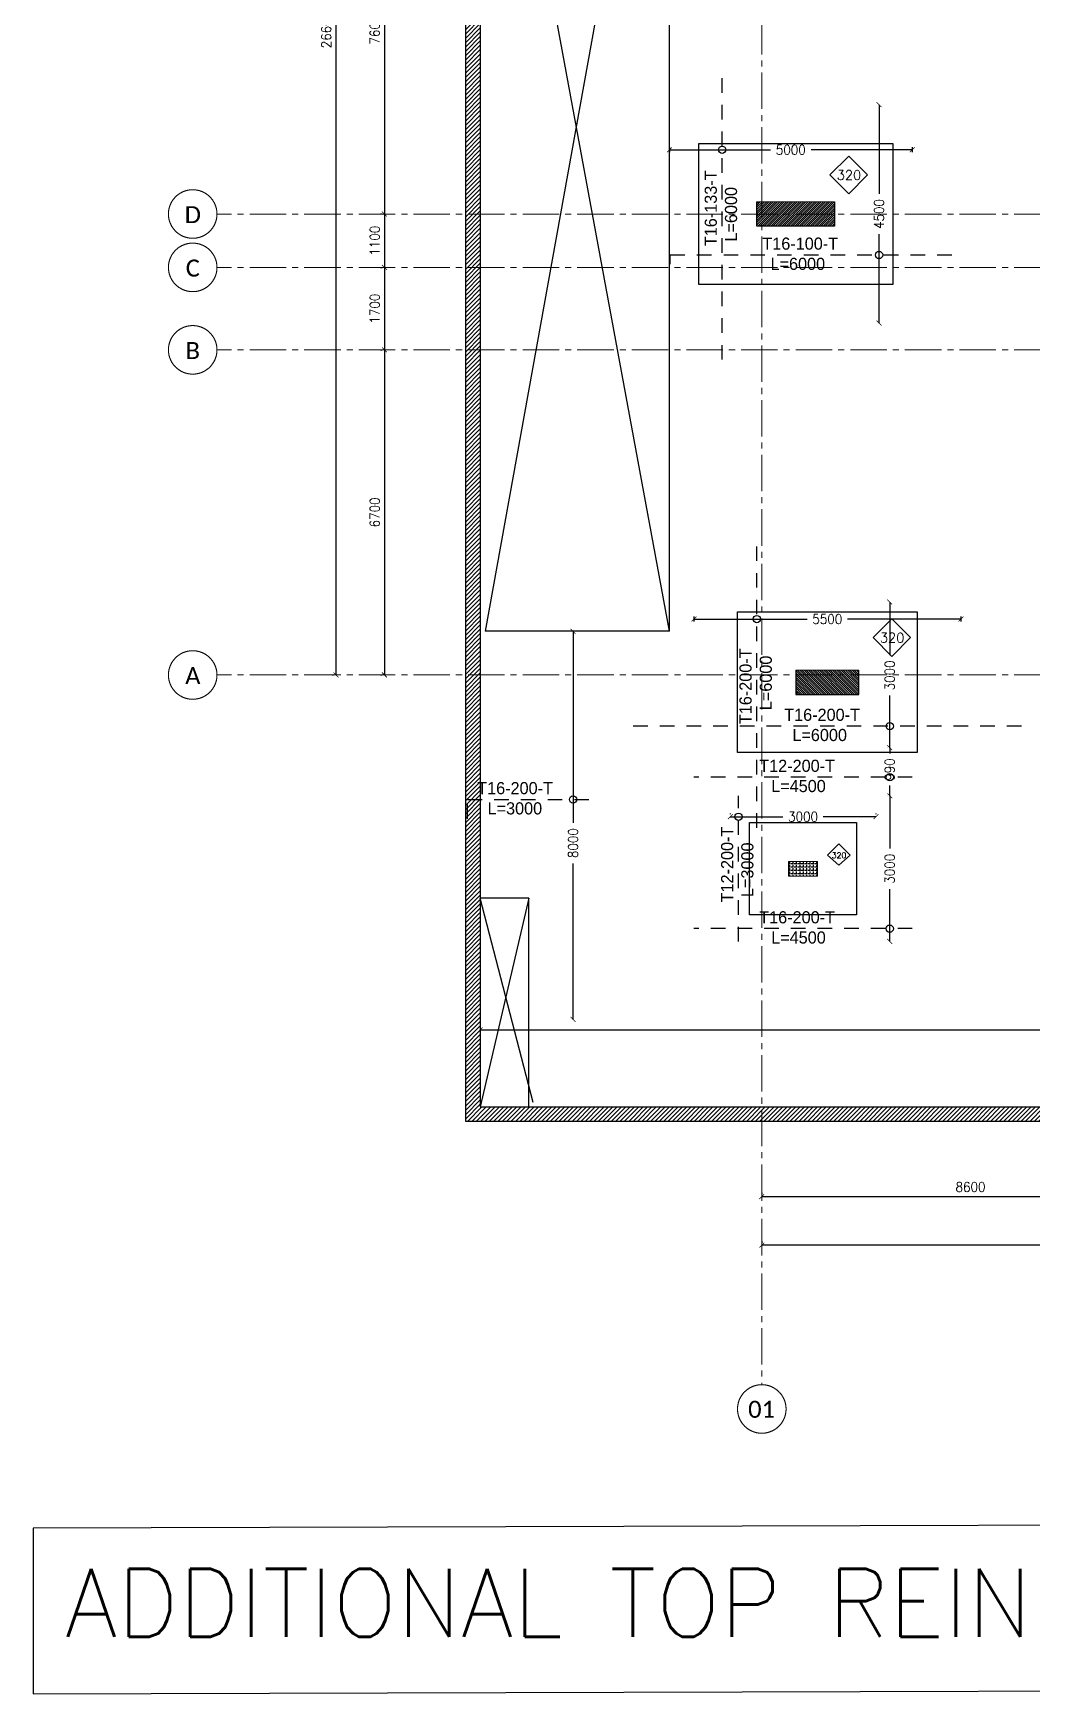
# Model space of a CAD drawing. Header units: millimetres. Extents: x -967280 to 3852, y 2833 to 1955156.
# Drawn here: x -755839 to -735266, y 466242 to 500463 of the extents above; entities that cross this region are included whole.
import ezdxf

# ---------------------------------------------------------------- set-up
doc = ezdxf.new("R2010")
doc.units = ezdxf.units.MM
doc.header["$LTSCALE"] = 1000
doc.header["$PDMODE"] = 35
doc.header["$PDSIZE"] = 25
for name, pattern in [('$0$DASHED2', [0.375, 0.25, -0.125]), ('B05-FIRST FLOOR PLAN$0$DLINE', [0.55, 0.3, -0.25]), ('Columns_Structural070816$0$CENTER2', [1.125, 0.75, -0.125, 0.125, -0.125]), ('HRZN_Line-Ptrn-Sold', [9144001.0, 9144000.0, -1])]:
    doc.linetypes.add(name, pattern=pattern)
for name, color, linetype in [('_N-DIM 3', 7, 'Continuous'), ('A-ANNO-TEXT-25', 7, 'Continuous'), ('B05-FIRST FLOOR PLAN$0$STR_ROOF RFT$0$S-SYMB', 30, 'Continuous'), ('R.C. footing', 4, 'Continuous'), ('S - BATH Hach', 1, 'Continuous'), ('S - col hach', 1, 'Continuous'), ('S - dot', 1, 'Continuous'), ('S -Beams', 2, 'Continuous'), ('S-TEXT', 2, 'Continuous'), ('SLAB', 210, 'Continuous'), ('st_cir_mesh', 2, 'Continuous')]:
    doc.layers.add(name, color=color, linetype=linetype)
for name, color, linetype, lineweight in [('A-AX-ATT-100', 7, 'HRZN_Line-Ptrn-Sold', 18), ('S - column', 6, 'Continuous', 60), ('ST-000-AXIS', 9, 'Columns_Structural070816$0$CENTER2', 9), ('ST-203-SLAB-TXT', 7, 'Continuous', 30), ('ST-206-SLAB-DIM', 1, 'Continuous', 20), ('ST-RFT-BOT', 2, '$0$DASHED2', 30), ('ST-RFT-TOP', 5, '$0$DASHED2', 30)]:
    doc.layers.add(name, color=color, linetype=linetype, lineweight=lineweight)
doc.styles.add('B05-FIRST FLOOR PLAN$0$XS-Roof RFT$0$T25-100', font='STENCIL.shx', dxfattribs={"height": 250})
doc.styles.add('Calibri_2', font='calibri.ttf', dxfattribs={"height": 300})
doc.styles.add('ROMANC', font='romanc.shx')
doc.styles.add('TUNELNO', font='romans.shx', dxfattribs={"width": 0.9})
doc.dimstyles.new('Copy(2) of DSEC', dxfattribs={"dimtxt": 200, "dimasz": 100, "dimexe": 50, "dimexo": 80, "dimgap": 100, "dimtad": 1, "dimdec": 0, "dimrnd": 5, "dimzin": 0, "dimdsep": 46, "dimtxsty": 'TUNELNO', "dimblk": 'ARCHTICK', "dimcen": 0.09, "dimclrd": 1, "dimclre": 1, "dimclrt": 3, "dimadec": 0, "dimazin": 0, "dimtfac": 0.78125, "dimtdec": 0, "dimtix": 1, "dimtmove": 2, "dimatfit": 3, "dimldrblk": 'ARCHTICK', "dimfxl": 1, "dimtolj": 1, "dimtzin": 0, "dimarcsym": 0})
pattern_1 = [(45, (193250.144, -596912.31), (-22.4506403, 22.4506403), [])]
pattern_2 = [(45, (-119733.897, -851549.915), (-22.4506403, 22.4506403), [])]
pattern_3 = [(45, (907727.56, 223202.353), (-22.4506403, 22.4506403), [])]

# ---------------------------------------------------------------- blocks, each defined once
blk = doc.blocks.new('A$C46269fcd new')
at = {"layer": 'S - BATH Hach', "ltscale": 30, "transparency": 33554483}
h = blk.add_hatch(dxfattribs=at)
h.set_pattern_fill('ANSI31', color=1, scale=20)
h.set_pattern_definition([(45, (643184.17, -484711.8), (-44.9012806, 44.9012806), [])])
h.paths.add_polyline_path([(47835, 35800), (47835, -9200), (-6100, -9200), (-6100, 35800), (-5800, 35800), (-5800, -8900), (47535, -8900), (47535, 35800)])
at = {"layer": 'S - col hach', "true_color": 0xcd6928}
h = blk.add_hatch(dxfattribs=at)
h.set_pattern_fill('ANGLE', color=32, scale=10, angle=90)
h.set_pattern_definition([(90, (-414260.14, -510339.72), (-69.85, 4e-15), [50.8, -19.05]), (180, (-414260.14, -510339.72), (-9e-15, -69.85), [50.8, -19.05])])
h.paths.add_polyline_path([(550, -3843), (550, -4143), (1150, -4143), (1150, -3843)])
at = {"layer": 'R.C. footing', "color": 4, "ltscale": 30}
blk.add_lwpolyline([(47835, 35800), (47835, -9200), (-6100, -9200), (-6100, 35800), (-5800, 35800), (-5800, -8900), (47535, -8900), (47535, 35800)], close=True, dxfattribs=at)
at = {"layer": 'S - column', "lineweight": 15}
blk.add_lwpolyline([(550, -3843), (550, -4143), (1150, -4143), (1150, -3843)], close=True, dxfattribs=at)
blk = doc.blocks.new('FROM FOUNDATION TO UPPER LOWER BASEMENT_COLUMNS(new2)')
at = {"layer": 'S - col hach'}
h = blk.add_hatch(dxfattribs=at)
h.set_pattern_fill('ANSI31', color=256, scale=10, angle=90)
h.set_pattern_definition([(135, (1651950.9, 412690.996), (-22.4506403, -22.4506403), [])])
h.paths.add_polyline_path([(418899, 637440), (417599, 637440), (417599, 636940), (418899, 636940)])
h = blk.add_hatch(dxfattribs=at)
h.set_pattern_fill('ANSI31', color=256, scale=10)
h.set_pattern_definition(pattern_1)
h.paths.add_polyline_path([(444899, 634540), (444899, 635840), (444399, 635840), (444399, 634540)])
h = blk.add_hatch(dxfattribs=at)
h.set_pattern_fill('ANSI31', color=256, scale=10)
h.set_pattern_definition([(45, (193250.144, -596912.31), (-22.4506403, 22.4506403), [])])
h.paths.add_polyline_path([(427199, 635190), (427199, 635740), (425399, 635740), (425399, 635190)])
h = blk.add_hatch(dxfattribs=at)
h.set_pattern_fill('ANSI31', color=256, scale=10)
h.set_pattern_definition(pattern_3)
h.paths.add_polyline_path([(436699, 635440), (436699, 628840), (436199, 628840), (436199, 628540), (436999, 628540), (436999, 635740), (432999, 635740), (432999, 628540), (433299, 628540), (434999, 628540), (434999, 628840), (433299, 628840), (433299, 635440)])
h = blk.add_hatch(dxfattribs=at)
h.set_pattern_fill('ANSI31', color=256, scale=10)
h.set_pattern_definition([(45, (193250.144, -595212.31), (-22.4506403, 22.4506403), [])])
h.paths.add_polyline_path([(452199, 631040), (452199, 632240), (451699, 632240), (451699, 631040)])
h = blk.add_hatch(dxfattribs=at)
h.set_pattern_fill('ANSI31', color=256, scale=10)
h.set_pattern_definition(pattern_1)
h.paths.add_polyline_path([(463199, 630540), (463199, 631140), (462799, 631140), (462799, 630540), (462953, 630540)])
h = blk.add_hatch(dxfattribs=at)
h.set_pattern_fill('ANSI31', color=256, scale=10)
h.set_pattern_definition(pattern_1)
h.paths.add_polyline_path([(455999, 629840), (455999, 630840), (455599, 630840), (455599, 629840)])
h = blk.add_hatch(dxfattribs=at)
h.set_pattern_fill('ANSI31', color=256, scale=10)
h.set_pattern_definition(pattern_2)
h.paths.add_polyline_path([(425949, 630340), (425399, 630340), (425399, 628540), (425949, 628540)])
h = blk.add_hatch(dxfattribs=at)
h.set_pattern_fill('ANSI31', color=256, scale=10)
h.set_pattern_definition(pattern_1)
h.paths.add_polyline_path([(444899, 628540), (444899, 629740), (444399, 629740), (444399, 628540)])
h = blk.add_hatch(dxfattribs=at)
h.set_pattern_fill('ANSI31', color=256, scale=10)
h.set_pattern_definition([(45, (193250.144, -599612.31), (-22.4506403, 22.4506403), [])])
h.paths.add_polyline_path([(462706, 627440), (463199, 627440), (463199, 628040), (462449, 628040), (462449, 627440)])
h = blk.add_hatch(dxfattribs=at)
h.set_pattern_fill('ANSI31', color=256, scale=10)
h.set_pattern_definition(pattern_1)
h.paths.add_polyline_path([(416799, 627290), (418399, 627290), (418399, 627790), (416799, 627790)])
h = blk.add_hatch(dxfattribs=at)
h.set_pattern_fill('ANSI31', color=256, scale=10, angle=-90)
h.set_pattern_definition([(315, (-770003.16, 861038.448), (22.4506403, 22.4506403), [])])
h.paths.add_polyline_path([(450199, 621040), (447899, 621040), (447899, 626440), (450199, 626440), (450199, 626740), (447599, 626740), (447599, 620740), (450199, 620740)])
h = blk.add_hatch(dxfattribs=at)
h.set_pattern_fill('ANSI31', color=256, scale=10)
h.set_pattern_definition([(45, (193250.144, -601912.31), (-22.4506403, 22.4506403), [])])
h.paths.add_polyline_path([(455999, 625140), (455999, 626340), (455499, 626340), (455499, 625140)])
h = blk.add_hatch(dxfattribs=at)
h.set_pattern_fill('ANSI31', color=256, scale=10)
h.set_pattern_definition([(45, (172750.148, -603312.31), (-22.4506403, 22.4506403), [])])
h.paths.add_polyline_path([(443599, 623740), (443599, 624240), (442299, 624240), (442299, 623740)])
h = blk.add_hatch(dxfattribs=at)
h.set_pattern_fill('ANSI31', color=256, scale=10)
h.set_pattern_definition([(45, (193250.144, -602312.31), (-22.4506403, 22.4506403), [])])
h.paths.add_polyline_path([(425899, 623840), (425399, 623840), (425399, 622440), (425899, 622440)])
h = blk.add_hatch(dxfattribs=at)
h.set_pattern_fill('ANSI31', color=256, scale=10)
h.set_pattern_definition(pattern_1)
h.paths.add_polyline_path([(433249, 623840), (433249, 621040), (430949, 621040), (430949, 623840), (430649, 623840), (430649, 620740), (433549, 620740), (433549, 623840)])
h = blk.add_hatch(dxfattribs=at)
h.set_pattern_fill('ANSI31', color=256, scale=10)
h.set_pattern_definition([(45, (167000.147, -603712.31), (-22.4506403, 22.4506403), [])])
h.paths.add_polyline_path([(436456, 623340), (436949, 623340), (436949, 623840), (435749, 623840), (435749, 623340)])
h = blk.add_hatch(dxfattribs=at)
h.set_pattern_fill('ANSI31', color=256, scale=10)
h.set_pattern_definition(pattern_2)
h.paths.add_polyline_path([(455999, 622340), (455499, 622340), (455499, 621140), (455999, 621140)])
h = blk.add_hatch(dxfattribs=at)
h.set_pattern_fill('ANSI31', color=256, scale=10)
h.set_pattern_definition(pattern_1)
h.paths.add_polyline_path([(418399, 620190), (416799, 620190), (416799, 619690), (418399, 619690)])
h = blk.add_hatch(dxfattribs=at)
h.set_pattern_fill('ANSI31', color=256, scale=10)
h.set_pattern_definition([(45, (193250.144, -607512.31), (-22.4506403, 22.4506403), [])])
h.paths.add_polyline_path([(462706, 619440), (463199, 619440), (463199, 620040), (462449, 620040), (462449, 619440)])
h = blk.add_hatch(dxfattribs=at)
h.set_pattern_fill('ANSI31', color=256, scale=10)
h.set_pattern_definition(pattern_1)
h.paths.add_polyline_path([(425949, 617140), (425949, 618940), (425399, 618940), (425399, 617140)])
h = blk.add_hatch(dxfattribs=at)
h.set_pattern_fill('ANSI31', color=256, scale=10)
h.set_pattern_definition(pattern_3)
h.paths.add_polyline_path([(436699, 618640), (436699, 612040), (433299, 612040), (433299, 618640), (434999, 618640), (434999, 618940), (432999, 618940), (432999, 611740), (436999, 611740), (436999, 618940), (436199, 618940), (436199, 618640)])
h = blk.add_hatch(dxfattribs=at)
h.set_pattern_fill('ANSI31', color=256, scale=10)
h.set_pattern_definition(pattern_2)
h.paths.add_polyline_path([(444899, 618940), (444399, 618940), (444399, 617740), (444899, 617740)])
h = blk.add_hatch(dxfattribs=at)
h.set_pattern_fill('ANSI31', color=256, scale=10)
h.set_pattern_definition([(45, (193250.144, -597112.31), (-22.4506403, 22.4506403), [])])
h.paths.add_polyline_path([(455599, 616640), (455999, 616640), (455999, 617640), (455599, 617640), (455599, 617179)])
h = blk.add_hatch(dxfattribs=at)
h.set_pattern_fill('ANSI31', color=256, scale=10)
h.set_pattern_definition(pattern_1)
h.paths.add_polyline_path([(462799, 616940), (462799, 616340), (463199, 616340), (463199, 616940)])
h = blk.add_hatch(dxfattribs=at)
h.set_pattern_fill('ANSI31', color=256, scale=10)
h.set_pattern_definition([(45, (193250.144, -598612.31), (-22.4506403, 22.4506403), [])])
h.paths.add_polyline_path([(452199, 615240), (452199, 616440), (451699, 616440), (451699, 615240), (451832, 615240)])
h = blk.add_hatch(dxfattribs=at)
h.set_pattern_fill('ANSI31', color=256, scale=10)
h.set_pattern_definition(pattern_1)
h.paths.add_polyline_path([(444899, 611640), (444899, 612940), (444399, 612940), (444399, 611640)])
h = blk.add_hatch(dxfattribs=at)
h.set_pattern_fill('ANSI31', color=256, scale=10)
h.set_pattern_definition(pattern_1)
h.paths.add_polyline_path([(427199, 611740), (427199, 612290), (425399, 612290), (425399, 611740)])
h = blk.add_hatch(dxfattribs=at)
h.set_pattern_fill('ANSI31', color=256, scale=10, angle=-90)
h.set_pattern_definition([(315, (-789353.163, 834788.448), (22.4506403, 22.4506403), [])])
h.paths.add_polyline_path([(417599, 610040), (418899, 610040), (418899, 610540), (417599, 610540)])
at = {"layer": 'S - column', "lineweight": 15}
for points in [[(417599, 636940), (418899, 636940), (418899, 637440), (417599, 637440)], [(444399, 634540), (444899, 634540), (444899, 635840), (444399, 635840)], [(427199, 635190), (425399, 635190), (425399, 635740), (427199, 635740)], [(452199, 632240), (451699, 632240), (451699, 631040), (452199, 631040)], [(462799, 630540), (463199, 630540), (463199, 631140), (462799, 631140)], [(455599, 629840), (455999, 629840), (455999, 630840), (455599, 630840)], [(425949, 630340), (425399, 630340), (425399, 628540), (425949, 628540)], [(444399, 628540), (444899, 628540), (444899, 629740), (444399, 629740)], [(462449, 627440), (463199, 627440), (463199, 628040), (462449, 628040)], [(416799, 627790), (416799, 627290), (418399, 627290), (418399, 627790)], [(450199, 621040), (447899, 621040), (447899, 626440), (450199, 626440), (450199, 626740), (447599, 626740), (447599, 620740), (450199, 620740)], [(455499, 625140), (455999, 625140), (455999, 626340), (455499, 626340)], [(442299, 623740), (443599, 623740), (443599, 624240), (442299, 624240)], [(425899, 623840), (425399, 623840), (425399, 622440), (425899, 622440)], [(433249, 623840), (433249, 621040), (430949, 621040), (430949, 623840), (430649, 623840), (430649, 620740), (433549, 620740), (433549, 623840)], [(435749, 623340), (436949, 623340), (436949, 623840), (435749, 623840)], [(455499, 621140), (455999, 621140), (455999, 622340), (455499, 622340)], [(418399, 619690), (416799, 619690), (416799, 620190), (418399, 620190)], [(462449, 619440), (463199, 619440), (463199, 620040), (462449, 620040)], [(425949, 618940), (425949, 617140), (425399, 617140), (425399, 618940)], [(436699, 612040), (433299, 612040), (433299, 618640), (434999, 618640), (434999, 618940), (432999, 618940), (432999, 611740), (436999, 611740), (436999, 618940), (436199, 618940), (436199, 618640), (436699, 618640)], [(444399, 617740), (444399, 618940), (444899, 618940), (444899, 617740)], [(455599, 616640), (455599, 617640), (455999, 617640), (455999, 616640)], [(463199, 616940), (463199, 616340), (462799, 616340), (462799, 616940)], [(452199, 616440), (452199, 615240), (451699, 615240), (451699, 616440)], [(444399, 611640), (444399, 612940), (444899, 612940), (444899, 611640)], [(427199, 611740), (425399, 611740), (425399, 612290), (427199, 612290)], [(417599, 610040), (417599, 610540), (418899, 610540), (418899, 610040)]]:
    blk.add_lwpolyline(points, close=True, dxfattribs=at)
blk.add_lwpolyline([(433299, 628840), (433299, 635440), (436699, 635440), (436699, 628840), (436199, 628840), (436199, 628540), (436999, 628540), (436999, 635740), (432999, 635740), (432999, 628540), (433299, 628540), (434999, 628540), (434999, 628840), (433299, 628840)], dxfattribs=at)
at = {"layer": 'ST-RFT-BOT', "color": 7, "linetype": 'Continuous', "ltscale": 30}
blk.add_line((427199, 635190), (427199, 635559), dxfattribs=at)
at = {"layer": 'ST-RFT-BOT', "color": 7, "linetype": 'Continuous', "lineweight": 50, "ltscale": 30}
blk.add_lwpolyline([(418899, 636940), (418899, 637440), (417599, 637440), (417599, 636940)], dxfattribs=at)
at = {"layer": 'ST-RFT-BOT', "color": 7, "linetype": 'Continuous', "ltscale": 30}
for points in [[(444899, 635840), (444399, 635840), (444399, 634540), (444899, 634540)], [(427199, 635190), (427199, 635740), (425399, 635740), (425399, 635190)], [(425399, 635190), (425399, 635740), (427199, 635740), (427199, 635190)], [(451699, 632240), (452199, 632240), (452199, 631040), (451699, 631040)], [(462799, 631140), (463199, 631140), (463199, 630540), (462799, 630540)], [(455599, 630840), (455999, 630840), (455999, 629840), (455599, 629840)], [(425949, 630340), (425399, 630340), (425399, 628540), (425949, 628540)], [(444899, 629740), (444399, 629740), (444399, 628540), (444899, 628540)], [(463199, 628040), (463199, 627440), (462449, 627440), (462449, 628040)], [(418399, 627290), (418399, 627790), (416799, 627790), (416799, 627290)], [(455499, 626340), (455999, 626340), (455999, 625140), (455499, 625140)], [(443599, 623740), (443599, 624240), (442299, 624240), (442299, 623740)], [(425899, 623840), (425399, 623840), (425399, 622440), (425899, 622440)], [(435749, 623340), (435749, 623840), (436949, 623840), (436949, 623340)], [(455499, 622340), (455999, 622340), (455999, 621140)], [(418399, 620190), (418399, 619690), (416799, 619690), (416799, 620190)], [(463199, 619440), (463199, 620040), (462449, 620040), (462449, 619440)], [(425949, 618940), (425399, 618940), (425399, 617140), (425949, 617140)], [(444899, 618940), (444399, 618940), (444399, 617740), (444899, 617740)], [(455599, 617640), (455999, 617640), (455999, 616640), (455599, 616640)], [(462799, 616940), (463199, 616940), (463199, 616340), (462799, 616340)], [(451699, 616440), (452199, 616440), (452199, 615240), (451699, 615240)], [(444899, 612940), (444399, 612940), (444399, 611640), (444899, 611640)], [(425399, 612290), (425399, 611740), (427199, 611740), (427199, 612290)], [(417599, 610540), (417599, 610040), (418899, 610040), (418899, 610540)]]:
    blk.add_lwpolyline(points, dxfattribs=at)
blk = doc.blocks.new('_ArchTick')
at = {"color": 0, "linetype": 'ByBlock', "const_width": 0.15}
blk.add_lwpolyline([(-0.5, -0.5), (0.5, 0.5)], dxfattribs=at)
blk = doc.blocks.new('*D1112')
at = {"layer": 'Defpoints', "color": 0, "transparency": 16777216}
for p in [(-738193, 488740), (-738163, 488740), (-738163, 485739)]:
    blk.add_point(p, dxfattribs=at)
at = {"layer": 'ST-206-SLAB-DIM', "color": 1, "lineweight": -2, "transparency": 16777216}
for p, q in [((-738193, 488740), (-738193, 487646)), ((-738193, 485739), (-738193, 486812))]:
    blk.add_line(p, q, dxfattribs=at)
at = {"layer": 'ST-206-SLAB-DIM', "color": 1, "lineweight": -2, "transparency": 16777216, "xscale": 100, "yscale": 100, "zscale": 100}
for p, rotation in [((-738193, 488740), 90), ((-738193, 485739), 270)]:
    blk.add_blockref('_ArchTick', p, dxfattribs=dict(at, rotation=rotation))
at = {"layer": 'ST-206-SLAB-DIM', "color": 3, "transparency": 16777216, "insert": (-738193, 487229), "char_height": 200, "attachment_point": 5, "rotation": 90, "style": 'TUNELNO'}
blk.add_mtext('\\A1;3000', dxfattribs=at)
blk = doc.blocks.new('*D1113')
at = {"layer": 'Defpoints', "color": 0, "transparency": 16777216}
for p in [(-738413, 498990), (-738383, 498990), (-738383, 494489)]:
    blk.add_point(p, dxfattribs=at)
at = {"layer": 'ST-206-SLAB-DIM', "color": 1, "lineweight": -2, "transparency": 16777216}
for p, q in [((-738413, 498990), (-738413, 497155)), ((-738413, 494489), (-738413, 496320))]:
    blk.add_line(p, q, dxfattribs=at)
at = {"layer": 'ST-206-SLAB-DIM', "color": 1, "lineweight": -2, "transparency": 16777216, "xscale": 100, "yscale": 100, "zscale": 100}
for p, rotation in [((-738413, 498990), 90), ((-738413, 494489), 270)]:
    blk.add_blockref('_ArchTick', p, dxfattribs=dict(at, rotation=rotation))
at = {"layer": 'ST-206-SLAB-DIM', "color": 3, "transparency": 16777216, "insert": (-738413, 496737), "char_height": 200, "attachment_point": 5, "rotation": 90, "style": 'TUNELNO'}
blk.add_mtext('\\A1;4500', dxfattribs=at)
blk = doc.blocks.new('*D1141')
at = {"layer": 'Defpoints', "color": 0, "transparency": 16777216}
for p in [(-742729, 498192), (-737728, 498192), (-737728, 498061)]:
    blk.add_point(p, dxfattribs=at)
at = {"layer": 'ST-206-SLAB-DIM', "color": 1, "lineweight": -2, "transparency": 16777216}
for p, q in [((-742729, 498112), (-742729, 498011)), ((-742729, 498061), (-740648, 498061)), ((-737728, 498061), (-739814, 498061)), ((-737728, 498112), (-737728, 498011))]:
    blk.add_line(p, q, dxfattribs=at)
at = {"layer": 'ST-206-SLAB-DIM', "color": 1, "lineweight": -2, "transparency": 16777216, "xscale": 100, "yscale": 100, "zscale": 100, "rotation": 180}
blk.add_blockref('_ArchTick', (-742729, 498061), dxfattribs=at)
at = {"layer": 'ST-206-SLAB-DIM', "color": 1, "lineweight": -2, "transparency": 16777216, "xscale": 100, "yscale": 100, "zscale": 100}
blk.add_blockref('_ArchTick', (-737728, 498061), dxfattribs=at)
at = {"layer": 'ST-206-SLAB-DIM', "color": 3, "transparency": 16777216, "insert": (-740231, 498061), "char_height": 200, "attachment_point": 5, "style": 'TUNELNO'}
blk.add_mtext('\\A1;5000', dxfattribs=at)
blk = doc.blocks.new('*D1142')
at = {"layer": 'Defpoints', "color": 0, "transparency": 16777216}
for p in [(-742227, 488521), (-736726, 488521), (-736726, 488390)]:
    blk.add_point(p, dxfattribs=at)
at = {"layer": 'ST-206-SLAB-DIM', "color": 1, "lineweight": -2, "transparency": 16777216}
for p, q in [((-742227, 488441), (-742227, 488340)), ((-742227, 488390), (-739896, 488390)), ((-736726, 488390), (-739062, 488390)), ((-736726, 488441), (-736726, 488340))]:
    blk.add_line(p, q, dxfattribs=at)
at = {"layer": 'ST-206-SLAB-DIM', "color": 1, "lineweight": -2, "transparency": 16777216, "xscale": 100, "yscale": 100, "zscale": 100, "rotation": 180}
blk.add_blockref('_ArchTick', (-742227, 488390), dxfattribs=at)
at = {"layer": 'ST-206-SLAB-DIM', "color": 1, "lineweight": -2, "transparency": 16777216, "xscale": 100, "yscale": 100, "zscale": 100}
blk.add_blockref('_ArchTick', (-736726, 488390), dxfattribs=at)
at = {"layer": 'ST-206-SLAB-DIM', "color": 3, "transparency": 16777216, "insert": (-739479, 488390), "char_height": 200, "attachment_point": 5, "style": 'TUNELNO'}
blk.add_mtext('\\A1;5500', dxfattribs=at)
blk = doc.blocks.new('*D1170')
at = {"layer": 'Defpoints', "color": 0, "transparency": 16777216}
for p in [(-744717, 488137), (-744687, 488137), (-744687, 480139)]:
    blk.add_point(p, dxfattribs=at)
at = {"layer": 'ST-206-SLAB-DIM', "color": 1, "lineweight": -2, "transparency": 16777216}
for p, q in [((-744717, 488137), (-744717, 484189)), ((-744717, 480139), (-744717, 483355))]:
    blk.add_line(p, q, dxfattribs=at)
at = {"layer": 'ST-206-SLAB-DIM', "color": 1, "lineweight": -2, "transparency": 16777216, "xscale": 100, "yscale": 100, "zscale": 100}
for p, rotation in [((-744717, 488137), 90), ((-744717, 480139), 270)]:
    blk.add_blockref('_ArchTick', p, dxfattribs=dict(at, rotation=rotation))
at = {"layer": 'ST-206-SLAB-DIM', "color": 3, "transparency": 16777216, "insert": (-744717, 483772), "char_height": 200, "attachment_point": 5, "rotation": 90, "style": 'TUNELNO'}
blk.add_mtext('\\A1;8000', dxfattribs=at)
blk = doc.blocks.new('*D1171')
at = {"layer": 'Defpoints', "color": 0, "transparency": 16777216}
for p in [(-738163, 484747), (-738193, 481746), (-738163, 481746)]:
    blk.add_point(p, dxfattribs=at)
at = {"layer": 'ST-206-SLAB-DIM', "color": 1, "lineweight": -2, "transparency": 16777216}
for p, q in [((-738193, 484747), (-738193, 483661)), ((-738193, 481746), (-738193, 482827))]:
    blk.add_line(p, q, dxfattribs=at)
at = {"layer": 'ST-206-SLAB-DIM', "color": 1, "lineweight": -2, "transparency": 16777216, "xscale": 100, "yscale": 100, "zscale": 100}
for p, rotation in [((-738193, 484747), 90), ((-738193, 481746), 270)]:
    blk.add_blockref('_ArchTick', p, dxfattribs=dict(at, rotation=rotation))
at = {"layer": 'ST-206-SLAB-DIM', "color": 3, "transparency": 16777216, "insert": (-738193, 483244), "char_height": 200, "attachment_point": 5, "rotation": 90, "style": 'TUNELNO'}
blk.add_mtext('\\A1;3000', dxfattribs=at)
blk = doc.blocks.new('*D1172')
at = {"layer": 'Defpoints', "color": 0, "transparency": 16777216}
for p in [(-738163, 485739), (-738193, 484747), (-738163, 484747)]:
    blk.add_point(p, dxfattribs=at)
at = {"layer": 'ST-206-SLAB-DIM', "color": 1, "lineweight": -2, "transparency": 16777216}
for p, q in [((-738243, 485739), (-738243, 485739)), ((-738193, 485739), (-738193, 485621)), ((-738193, 484747), (-738193, 484958)), ((-738243, 484747), (-738243, 484747))]:
    blk.add_line(p, q, dxfattribs=at)
at = {"layer": 'ST-206-SLAB-DIM', "color": 1, "lineweight": -2, "transparency": 16777216, "xscale": 100, "yscale": 100, "zscale": 100}
for p, rotation in [((-738193, 485739), 89.99984685875951), ((-738193, 484747), 269.9998468587595)]:
    blk.add_blockref('_ArchTick', p, dxfattribs=dict(at, rotation=rotation))
at = {"layer": 'ST-206-SLAB-DIM', "color": 3, "transparency": 16777216, "insert": (-738193, 485289), "char_height": 200, "attachment_point": 5, "rotation": 89.9998, "style": 'TUNELNO'}
blk.add_mtext('\\A1;990', dxfattribs=at)
blk = doc.blocks.new('*D1173')
at = {"layer": 'Defpoints', "color": 0, "transparency": 16777216}
for p in [(-741477, 484301), (-738476, 484317), (-738476, 484301)]:
    blk.add_point(p, dxfattribs=at)
at = {"layer": 'ST-206-SLAB-DIM', "color": 1, "lineweight": -2, "transparency": 16777216}
for p, q in [((-741477, 484381), (-741477, 484367)), ((-741477, 484317), (-740396, 484317)), ((-738476, 484317), (-739562, 484317)), ((-738476, 484381), (-738476, 484367))]:
    blk.add_line(p, q, dxfattribs=at)
at = {"layer": 'ST-206-SLAB-DIM', "color": 1, "lineweight": -2, "transparency": 16777216, "xscale": 100, "yscale": 100, "zscale": 100, "rotation": 180}
blk.add_blockref('_ArchTick', (-741477, 484317), dxfattribs=at)
at = {"layer": 'ST-206-SLAB-DIM', "color": 1, "lineweight": -2, "transparency": 16777216, "xscale": 100, "yscale": 100, "zscale": 100}
blk.add_blockref('_ArchTick', (-738476, 484317), dxfattribs=at)
at = {"layer": 'ST-206-SLAB-DIM', "color": 3, "transparency": 16777216, "insert": (-739979, 484317), "char_height": 200, "attachment_point": 5, "style": 'TUNELNO'}
blk.add_mtext('\\A1;3000', dxfattribs=at)
blk = doc.blocks.new('*D1188')
at = {"layer": 'Defpoints', "color": 0, "transparency": 16777216}
for p in [(-746629, 479954), (-746629, 479924), (-693294, 479954)]:
    blk.add_point(p, dxfattribs=at)
at = {"layer": 'ST-206-SLAB-DIM', "color": 1, "lineweight": -2, "transparency": 16777216}
for p, q in [((-746629, 479924), (-715373, 479924)), ((-693294, 479924), (-714367, 479924))]:
    blk.add_line(p, q, dxfattribs=at)
at = {"layer": 'ST-206-SLAB-DIM', "color": 1, "lineweight": -2, "transparency": 16777216, "xscale": 100, "yscale": 100, "zscale": 100, "rotation": 180}
blk.add_blockref('_ArchTick', (-746629, 479924), dxfattribs=at)
at = {"layer": 'ST-206-SLAB-DIM', "color": 1, "lineweight": -2, "transparency": 16777216, "xscale": 100, "yscale": 100, "zscale": 100}
blk.add_blockref('_ArchTick', (-693294, 479924), dxfattribs=at)
at = {"layer": 'ST-206-SLAB-DIM', "color": 3, "transparency": 16777216, "insert": (-714870, 479924), "char_height": 200, "attachment_point": 5, "style": 'TUNELNO'}
blk.add_mtext('\\A1;53335', dxfattribs=at)
blk = doc.blocks.new('Grid - HRZN_G-Datm-Grid-Head-1554275-FIRST FLOOR FFL_1_')
at = {"layer": 'A-AX-ATT-100'}
blk.add_circle((0, 0), 5, dxfattribs=at)
blk = doc.blocks.new('*D1508')
at = {"layer": '_N-DIM 3', "color": 1, "linetype": 'Continuous', "lineweight": -2, "ltscale": 30, "transparency": 16777216}
for p, q in [((509045, 727540), (509075, 727540)), ((509125, 727540), (509125, 719940)), ((509045, 719940), (509075, 719940))]:
    blk.add_line(p, q, dxfattribs=at)
at = {"layer": 'Defpoints', "color": 0, "linetype": 'Continuous', "ltscale": 30, "transparency": 16777216}
for p in [(509125, 727540), (509125, 719940), (509125, 719940)]:
    blk.add_point(p, dxfattribs=at)
at = {"layer": '_N-DIM 3', "color": 1, "linetype": 'Continuous', "lineweight": -2, "ltscale": 30, "transparency": 16777216, "xscale": 100, "yscale": 100, "zscale": 100}
for p, rotation in [((509125, 727540), 90), ((509125, 719940), 270)]:
    blk.add_blockref('_ArchTick', p, dxfattribs=dict(at, rotation=rotation))
at = {"layer": '_N-DIM 3', "color": 3, "linetype": 'Continuous', "ltscale": 30, "transparency": 16777216, "insert": (508925, 723740), "char_height": 200, "attachment_point": 5, "rotation": 90, "style": 'TUNELNO'}
blk.add_mtext('\\A1;7600', dxfattribs=at)
blk = doc.blocks.new('*D1509')
at = {"layer": '_N-DIM 3', "color": 1, "linetype": 'Continuous', "lineweight": -2, "ltscale": 30, "transparency": 16777216}
for p, q in [((509045, 719940), (509075, 719940)), ((509125, 719940), (509125, 718840)), ((509045, 718840), (509075, 718840))]:
    blk.add_line(p, q, dxfattribs=at)
at = {"layer": 'Defpoints', "color": 0, "linetype": 'Continuous', "ltscale": 30, "transparency": 16777216}
for p in [(509125, 719940), (509125, 718840), (509125, 718840)]:
    blk.add_point(p, dxfattribs=at)
at = {"layer": '_N-DIM 3', "color": 1, "linetype": 'Continuous', "lineweight": -2, "ltscale": 30, "transparency": 16777216, "xscale": 100, "yscale": 100, "zscale": 100}
for p, rotation in [((509125, 719940), 90), ((509125, 718840), 270)]:
    blk.add_blockref('_ArchTick', p, dxfattribs=dict(at, rotation=rotation))
at = {"layer": '_N-DIM 3', "color": 3, "linetype": 'Continuous', "ltscale": 30, "transparency": 16777216, "insert": (508925, 719390), "char_height": 200, "attachment_point": 5, "rotation": 90, "style": 'TUNELNO'}
blk.add_mtext('\\A1;1100', dxfattribs=at)
blk = doc.blocks.new('*D1510')
at = {"layer": '_N-DIM 3', "color": 1, "linetype": 'Continuous', "lineweight": -2, "ltscale": 30, "transparency": 16777216}
for p, q in [((509045, 718840), (509075, 718840)), ((509125, 718840), (509125, 717140)), ((509045, 717140), (509075, 717140))]:
    blk.add_line(p, q, dxfattribs=at)
at = {"layer": 'Defpoints', "color": 0, "linetype": 'Continuous', "ltscale": 30, "transparency": 16777216}
for p in [(509125, 718840), (509125, 717140), (509125, 717140)]:
    blk.add_point(p, dxfattribs=at)
at = {"layer": '_N-DIM 3', "color": 1, "linetype": 'Continuous', "lineweight": -2, "ltscale": 30, "transparency": 16777216, "xscale": 100, "yscale": 100, "zscale": 100}
for p, rotation in [((509125, 718840), 90), ((509125, 717140), 270)]:
    blk.add_blockref('_ArchTick', p, dxfattribs=dict(at, rotation=rotation))
at = {"layer": '_N-DIM 3', "color": 3, "linetype": 'Continuous', "ltscale": 30, "transparency": 16777216, "insert": (508925, 717990), "char_height": 200, "attachment_point": 5, "rotation": 90, "style": 'TUNELNO'}
blk.add_mtext('\\A1;1700', dxfattribs=at)
blk = doc.blocks.new('*D1511')
at = {"layer": '_N-DIM 3', "color": 1, "linetype": 'Continuous', "lineweight": -2, "ltscale": 30, "transparency": 16777216}
for p, q in [((509045, 717140), (509075, 717140)), ((509125, 717140), (509125, 710440)), ((509045, 710440), (509075, 710440))]:
    blk.add_line(p, q, dxfattribs=at)
at = {"layer": 'Defpoints', "color": 0, "linetype": 'Continuous', "ltscale": 30, "transparency": 16777216}
for p in [(509125, 717140), (509125, 710440), (509125, 710440)]:
    blk.add_point(p, dxfattribs=at)
at = {"layer": '_N-DIM 3', "color": 1, "linetype": 'Continuous', "lineweight": -2, "ltscale": 30, "transparency": 16777216, "xscale": 100, "yscale": 100, "zscale": 100}
for p, rotation in [((509125, 717140), 90), ((509125, 710440), 270)]:
    blk.add_blockref('_ArchTick', p, dxfattribs=dict(at, rotation=rotation))
at = {"layer": '_N-DIM 3', "color": 3, "linetype": 'Continuous', "ltscale": 30, "transparency": 16777216, "insert": (508925, 713790), "char_height": 200, "attachment_point": 5, "rotation": 90, "style": 'TUNELNO'}
blk.add_mtext('\\A1;6700', dxfattribs=at)
blk = doc.blocks.new('*D1512')
at = {"layer": '_N-DIM 3', "color": 1, "linetype": 'Continuous', "lineweight": -2, "ltscale": 30, "transparency": 16777216}
for p, q in [((508045, 737040), (508075, 737040)), ((508125, 737040), (508125, 710440)), ((508045, 710440), (508075, 710440))]:
    blk.add_line(p, q, dxfattribs=at)
at = {"layer": 'Defpoints', "color": 0, "linetype": 'Continuous', "ltscale": 30, "transparency": 16777216}
for p in [(508125, 737040), (508125, 710440), (508125, 710440)]:
    blk.add_point(p, dxfattribs=at)
at = {"layer": '_N-DIM 3', "color": 1, "linetype": 'Continuous', "lineweight": -2, "ltscale": 30, "transparency": 16777216, "xscale": 100, "yscale": 100, "zscale": 100}
for p, rotation in [((508125, 737040), 90), ((508125, 710440), 270)]:
    blk.add_blockref('_ArchTick', p, dxfattribs=dict(at, rotation=rotation))
at = {"layer": '_N-DIM 3', "color": 3, "linetype": 'Continuous', "ltscale": 30, "transparency": 16777216, "insert": (507925, 723740), "char_height": 200, "attachment_point": 5, "rotation": 90, "style": 'TUNELNO'}
blk.add_mtext('\\A1;26600', dxfattribs=at)
blk = doc.blocks.new('*D1519')
at = {"layer": '_N-DIM 3', "color": 1, "linetype": 'Continuous', "lineweight": -2, "ltscale": 30, "transparency": 16777216}
for p, q in [((516899, 699769), (516899, 699739)), ((525499, 699689), (516899, 699689)), ((525499, 699769), (525499, 699739))]:
    blk.add_line(p, q, dxfattribs=at)
at = {"layer": 'Defpoints', "color": 0, "linetype": 'Continuous', "ltscale": 30, "transparency": 16777216}
for p in [(516899, 699689), (516899, 699689), (525499, 699689)]:
    blk.add_point(p, dxfattribs=at)
at = {"layer": '_N-DIM 3', "color": 1, "linetype": 'Continuous', "lineweight": -2, "ltscale": 30, "transparency": 16777216, "xscale": 100, "yscale": 100, "zscale": 100, "rotation": 180}
blk.add_blockref('_ArchTick', (516899, 699689), dxfattribs=at)
at = {"layer": '_N-DIM 3', "color": 1, "linetype": 'Continuous', "lineweight": -2, "ltscale": 30, "transparency": 16777216, "xscale": 100, "yscale": 100, "zscale": 100}
blk.add_blockref('_ArchTick', (525499, 699689), dxfattribs=at)
at = {"layer": '_N-DIM 3', "color": 3, "linetype": 'Continuous', "ltscale": 30, "transparency": 16777216, "insert": (521199, 699889), "char_height": 200, "attachment_point": 5, "style": 'TUNELNO'}
blk.add_mtext('\\A1;8600', dxfattribs=at)
blk = doc.blocks.new('*D1520')
at = {"layer": '_N-DIM 3', "color": 1, "linetype": 'Continuous', "lineweight": -2, "ltscale": 30, "transparency": 16777216}
for p, q in [((516899, 698769), (516899, 698739)), ((563099, 698689), (516899, 698689)), ((563099, 698769), (563099, 698739))]:
    blk.add_line(p, q, dxfattribs=at)
at = {"layer": 'Defpoints', "color": 0, "linetype": 'Continuous', "ltscale": 30, "transparency": 16777216}
for p in [(516899, 698689), (516899, 698689), (563099, 698689)]:
    blk.add_point(p, dxfattribs=at)
at = {"layer": '_N-DIM 3', "color": 1, "linetype": 'Continuous', "lineweight": -2, "ltscale": 30, "transparency": 16777216, "xscale": 100, "yscale": 100, "zscale": 100, "rotation": 180}
blk.add_blockref('_ArchTick', (516899, 698689), dxfattribs=at)
at = {"layer": '_N-DIM 3', "color": 1, "linetype": 'Continuous', "lineweight": -2, "ltscale": 30, "transparency": 16777216, "xscale": 100, "yscale": 100, "zscale": 100}
blk.add_blockref('_ArchTick', (563099, 698689), dxfattribs=at)
at = {"layer": '_N-DIM 3', "color": 3, "linetype": 'Continuous', "ltscale": 30, "transparency": 16777216, "insert": (539999, 698889), "char_height": 200, "attachment_point": 5, "style": 'TUNELNO'}
blk.add_mtext('\\A1;46200', dxfattribs=at)
blk = doc.blocks.new('AXES-00')
at = {"layer": 'ST-000-AXIS'}
for p, q in [((516898.9, 750979.6), (516898.9, 695813.8)), ((575723.2, 719939.7), (505674.3, 719939.7)), ((575723.2, 718839.7), (505674.3, 718839.7)), ((575723.2, 717139.7), (505674.3, 717139.7)), ((575723.2, 710439.7), (505674.3, 710439.7))]:
    blk.add_line(p, q, dxfattribs=at)
at = {"layer": 'A-AX-ATT-100', "xscale": 100.0000000000001, "yscale": 100.0000000000001, "zscale": 100.0000000000001, "rotation": 90}
for p in [(505174.3, 719939.7), (505174.3, 718839.7), (505174.3, 717139.7), (505174.3, 710439.7)]:
    blk.add_blockref('Grid - HRZN_G-Datm-Grid-Head-1554275-FIRST FLOOR FFL_1_', p, dxfattribs=at)
at = {"layer": 'st_cir_mesh', "xscale": 99.99999999999993, "yscale": 99.99999999999993, "zscale": 99.99999999999993, "rotation": 180}
blk.add_blockref('Grid - HRZN_G-Datm-Grid-Head-1554275-FIRST FLOOR FFL_1_', (516898.9, 695313.8), dxfattribs=at)
at = {"layer": 'A-AX-ATT-100', "linetype": 'Continuous', "lineweight": 13, "char_height": 350, "attachment_point": 1, "style": 'Calibri_2'}
for s, insert, width in [('D', (505008.7, 720101), 408.861), ('C', (505031.7, 719001), 352.742), ('B', (505028.2, 717301), 360.759), ('A', (505018.7, 710601), 384.81), ('01', (516618, 695481.8), 673.417)]:
    blk.add_mtext(s, dxfattribs=dict(at, insert=insert, width=width))
at = {"layer": '_N-DIM 3', "color": 3, "linetype": 'Continuous', "ltscale": 30}
for base, p1, p2, picture, middle in [((508125, 710439.7), (508125, 737039.7), (508125, 710439.7), '*D1512', (507925, 723739.7)), ((509125, 719939.7), (509125, 727539.7), (509125, 719939.7), '*D1508', (508925, 723739.7)), ((509125, 718839.7), (509125, 719939.7), (509125, 718839.7), '*D1509', (508925, 719389.7)), ((509125, 717139.7), (509125, 718839.7), (509125, 717139.7), '*D1510', (508925, 717989.7)), ((509125, 710439.7), (509125, 717139.7), (509125, 710439.7), '*D1511', (508925, 713789.7))]:
    dim = blk.add_linear_dim(base=base, p1=p1, p2=p2, angle=90, dimstyle='Copy(2) of DSEC', dxfattribs=at)
    dim.commit()
    dim.dimension.update_dxf_attribs({"geometry": picture, "text_midpoint": middle})
for base, p1, p2, picture, middle in [((516898.9, 699688.7), (525498.9, 699688.7), (516898.9, 699688.7), '*D1519', (521198.9, 699888.7)), ((516898.9, 698688.7), (563098.9, 698688.7), (516898.9, 698688.7), '*D1520', (539998.9, 698888.7))]:
    dim = blk.add_linear_dim(base=base, p1=p1, p2=p2, dimstyle='Copy(2) of DSEC', dxfattribs=at)
    dim.commit()
    dim.dimension.update_dxf_attribs({"geometry": picture, "text_midpoint": middle})

msp = doc.modelspace()

# ---------------------------------------------------------------- linework, layer by layer
at = {"layer": 'B05-FIRST FLOOR PLAN$0$STR_ROOF RFT$0$S-SYMB'}
for centre in [(-741645.9, 498061.4), (-738413.3, 495892.8), (-740929.5, 488390), (-738192.5, 486183.1), (-738192.6, 485131.6), (-744716.9, 484671.3), (-741308.9, 484317.1), (-738192.5, 482009.7)]:
    msp.add_circle(centre, 75, dxfattribs=at)
at = {"layer": 'S - dot'}
for p, q in [((-742728.7, 488137.4), (-746628.7, 509237.4)), ((-742728.7, 509237.4), (-746528.7, 488137.4)), ((-745628.7, 482637.4), (-746628.7, 478337.4)), ((-745539.5, 478425.9), (-746628.7, 482637.4))]:
    msp.add_line(p, q, dxfattribs=at)
msp.add_lwpolyline([(-745628.7, 482637.4), (-746628.7, 482637.4), (-746628.7, 478337.4), (-745628.7, 478337.4)], close=True, dxfattribs=at)
at = {"layer": 'S -Beams'}
for q in [(-742728.7, 509237.4), (-746528.7, 488137.4)]:
    msp.add_line((-742728.7, 488137.4), q, dxfattribs=at)
msp.add_lwpolyline([(-755839.2, 466241.9), (-677949, 466460.9), (-677949, 469873), (-755839.2, 469653.9)], close=True, dxfattribs=at)
at = {"layer": 'S-TEXT', "color": 7, "true_color": 0xffffff}
for points in [[(-739037.7, 497155.1), (-738650.6, 497542.3), (-739037.7, 497929.4), (-739424.9, 497542.3)], [(-738148.9, 487619.6), (-737761.8, 488006.8), (-738148.9, 488393.9), (-738536.1, 488006.8)], [(-739240.8, 483321.4), (-739008.5, 483523.7), (-739240.8, 483756), (-739473.1, 483523.7)]]:
    msp.add_lwpolyline(points, close=True, dxfattribs=at)
at = {"layer": 'SLAB', "color": 2, "linetype": 'Continuous', "ltscale": 30}
for points in [[(-742128.7, 498187.4), (-738128.7, 498187.4), (-738128.7, 495287.4), (-742128.7, 495287.4)], [(-741328.7, 488537.4), (-737628.7, 488537.4), (-737628.7, 485637.4), (-741328.7, 485637.4)], [(-741078.7, 484194.1), (-738878.7, 484194.1), (-738878.7, 482294.1), (-741078.7, 482294.1)]]:
    msp.add_lwpolyline(points, close=True, dxfattribs=at)
at = {"layer": 'ST-RFT-TOP', "linetype": 'B05-FIRST FLOOR PLAN$0$DLINE'}
for points in [[(-741645.9, 493737.4), (-741645.9, 499737.4)], [(-742713.7, 495702.8), (-742713.7, 495892.8), (-736903.7, 495892.8)], [(-740929.5, 484087.4), (-740929.5, 490087.4)], [(-735478.7, 486183.1), (-743478.7, 486183.1)], [(-737728.7, 485131.6), (-742228.7, 485131.6)], [(-746890.2, 484271.3), (-746890.2, 484671.3), (-744290.2, 484671.3)], [(-741308.9, 481744.1), (-741308.9, 484744.1)], [(-737728.7, 482009.7), (-742228.7, 482009.7)]]:
    msp.add_lwpolyline(points, dxfattribs=at)

# ---------------------------------------------------------------- block references
at = {"layer": 'S - column', "color": 7, "true_color": 0xffffff}
msp.add_blockref('A$C46269fcd new', (-740828.7, 487237.4), dxfattribs=at)
at = {"layer": 'S - column'}
msp.add_blockref('FROM FOUNDATION TO UPPER LOWER BASEMENT_COLUMNS(new2)', (-1157727.6, -123202.4), dxfattribs=at)
at = {"layer": 'S -Beams'}
msp.add_blockref('AXES-00', (-1257727.6, -223202.4), dxfattribs=at)

# ---------------------------------------------------------------- texts
at = {"layer": 'A-ANNO-TEXT-25', "insert": (-755187.7, 468817.2), "char_height": 1400, "attachment_point": 1, "style": 'ROMANC'}
msp.add_mtext_dynamic_manual_height_columns('{\\Fsimplex|c0;ADDITIONAL TOP REINFORCEMENT PLAN FOR LOWER BASEMENT CEILING }', width=77238.619, gutter_width=8268.9, heights=[0], dxfattribs=at)
at = {"layer": 'S-TEXT', "color": 3, "attachment_point": 1, "style": 'ROMANC'}
for width, gutter_width, insert, char_height in [(592857.868, 980, (-739284.2, 497638.3), 196), (592857.868, 980, (-738395.4, 488102.8), 196), (355714.721, 588, (-739388.7, 483581.3), 117.6)]:
    msp.add_mtext_dynamic_manual_height_columns('320', width=width, gutter_width=gutter_width, heights=[0], dxfattribs=dict(at, insert=insert, char_height=char_height))
at = {"layer": 'ST-203-SLAB-TXT', "style": 'B05-FIRST FLOOR PLAN$0$XS-Roof RFT$0$T25-100'}
for s, p in [('T16-133-T', (-741755.1, 496074.7)), ('L=6000', (-741338.5, 496169.1)), ('T16-200-T', (-741038.8, 486224.5)), ('L=6000', (-740622.1, 486511.4)), ('T12-200-T', (-741418.2, 482551.3)), ('L=3000', (-741001.5, 482660.7))]:
    msp.add_text(s, height=250, rotation=90, dxfattribs=at).set_placement(p)
for s, p in [('T16-100-T', (-740817.1, 496002.1)), ('L=6000', (-740649, 495585.4)), ('T16-200-T', (-740367.1, 486292.3)), ('L=6000', (-740199, 485875.7)), ('T12-200-T', (-740881.2, 485240.8)), ('T16-200-T', (-746692.1, 484780.5)), ('L=4500', (-740635.4, 484824.2)), ('L=3000', (-746478.6, 484363.9)), ('T16-200-T', (-740881.2, 482119)), ('L=4500', (-740635.4, 481702.3))]:
    msp.add_text(s, height=250, dxfattribs=at).set_placement(p)

# ---------------------------------------------------------------- dimensions: what is measured, and where the dimension line sits
at = {"layer": 'ST-206-SLAB-DIM'}
for base, p1, p2, angle, picture, middle in [((-738413.4, 498990.3), (-738383.4, 494489.4), (-738383.4, 498990.3), 90, '*D1113', (-738413.4, 496737.4)), ((-737727.8, 498061.4), (-742728.7, 498192), (-737727.8, 498192), 0, '*D1141', (-740230.7, 498061.4)), ((-738192.6, 488740.3), (-738162.6, 485739.4), (-738162.6, 488740.3), 90, '*D1112', (-738192.6, 487229.3)), ((-736725.7, 488390), (-742226.6, 488520.6), (-736725.7, 488520.6), 0, '*D1142', (-739478.7, 488390)), ((-744716.9, 488137.4), (-744686.9, 480138.7), (-744686.9, 488137.4), 90, '*D1170', (-744716.9, 483772.1)), ((-738192.6, 484747.1), (-738162.6, 485739.4), (-738162.6, 484747.1), 269.99985, '*D1172', (-738192.6, 485289.2)), ((-738192.6, 481746.2), (-738162.6, 484747.1), (-738162.6, 481746.2), 270, '*D1171', (-738192.6, 483244.1)), ((-738475.7, 484317.1), (-741476.6, 484300.9), (-738475.7, 484300.9), 0, '*D1173', (-739978.7, 484317.1)), ((-746628.7, 479923.9), (-693293.7, 479953.9), (-746628.7, 479953.9), 180, '*D1188', (-714870.1, 479923.9))]:
    dim = msp.add_linear_dim(base=base, p1=p1, p2=p2, angle=angle, dimstyle='Copy(2) of DSEC', dxfattribs=at)
    dim.commit()
    dim.dimension.update_dxf_attribs({"geometry": picture, "text_midpoint": middle, "dimtype": 161})

doc.saveas('drawing.dxf')
